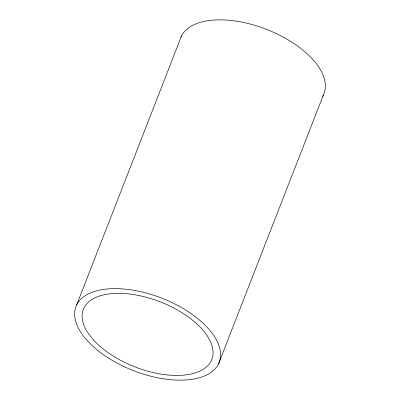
<?xml version="1.0" encoding="UTF-8"?>
<svg xmlns="http://www.w3.org/2000/svg" width="400" height="400" viewBox="0 0 400 400"><rect width="100%" height="100%" fill="white"/><g stroke="black" fill="none" stroke-linecap="round" stroke-linejoin="round"><path stroke-width="0.6" d="M76.725 304.76L181.52 35.98M218.48 364.02A76.885 38.905 21.3 0 0 127.355 289.375A76.885 38.905 21.3 0 0 96.975 349.775A76.885 38.905 21.3 0 0 218.48 364.02L323.275 95.24M181.015 37.06A76.885 38.905 21.3 0 1 269.94 30.74A76.885 38.905 21.3 0 1 322.705 96.295M93.53 340.02A68.96 34.895 21.3 0 0 206.635 366.78A68.96 34.895 21.3 0 0 142.65 296.365A68.96 34.895 21.3 0 0 93.53 340.02"/></g></svg>
